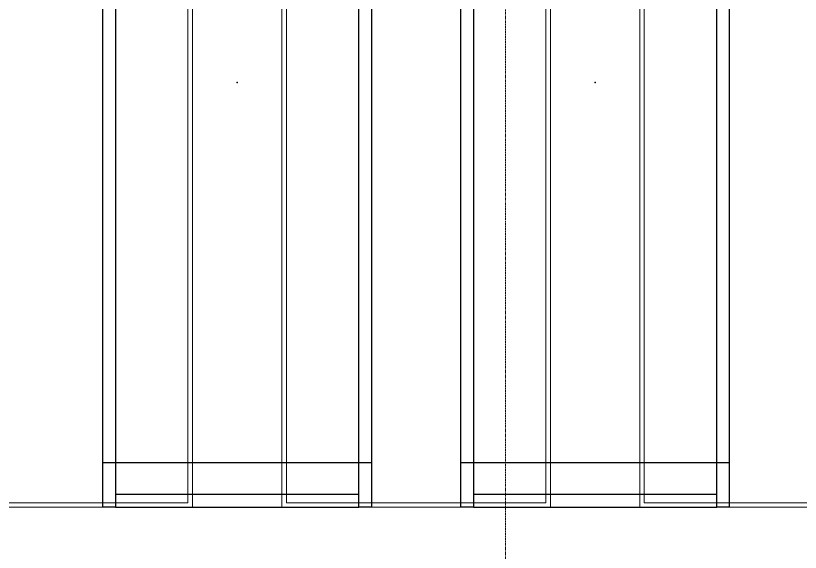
# Model space of a CAD drawing. Header units: millimetres. Extents: x 813027 to 1148939, y -931049 to -10.
# Drawn here: x 976692 to 977569, y -111810 to -111210 of the extents above; entities that cross this region are included whole.
import ezdxf

# ---------------------------------------------------------------- set-up
doc = ezdxf.new("R2010")
doc.units = ezdxf.units.MM
doc.linetypes.add('DPA_Grid _ Level 500', pattern=[5.5, 2.75, -0.75, 1.25, -0.75])
doc.layers.add('A-GLAZ-CURT', color=2, linetype='Continuous', lineweight=9)
doc.layers.add('S-GRID', color=251, linetype='Continuous', lineweight=9)
doc.layers.add('A11_ALU.SOLID SHEET', color=7, linetype='Continuous')

# ---------------------------------------------------------------- blocks, each defined once
blk = doc.blocks.new('DPA_CP_Metal Ceiling Panel - Vertical Panel with Gap-23421632-4160 - LOWER PLATFORM LEVEL - REFLECTED CEILING GENERAL PLAN')
at = {"layer": 'A-GLAZ-CURT'}
for p, q in [((966196.33, -111761.78), (966196.33, -110786.78)), ((966196.33, -110786.78), (966496.33, -110786.78)), ((966196.33, -111761.78), (966196.33, -110786.78)), ((966196.33, -110786.78), (966496.33, -110786.78)), ((966496.33, -110786.78), (966196.33, -110786.78)), ((966196.33, -110786.78), (966196.33, -111761.78)), ((966496.33, -110786.78), (966196.33, -110786.78)), ((966196.33, -110786.78), (966196.33, -111761.78)), ((966196.33, -111761.78), (966196.33, -110786.78)), ((966196.33, -110786.78), (966496.33, -110786.78)), ((966496.33, -111761.78), (966496.33, -110786.78)), ((966496.33, -110786.78), (966496.33, -111761.78)), ((966496.33, -111761.78), (966496.33, -110786.78)), ((966496.33, -111761.78), (966496.33, -110786.78)), ((966496.33, -110786.78), (966496.33, -111761.78)), ((966201.33, -111756.78), (966201.33, -110791.78)), ((966201.33, -110791.78), (966491.33, -110791.78)), ((966491.33, -110791.78), (966491.33, -111756.78)), ((966201.33, -111756.78), (966491.33, -111756.78)), ((966196.33, -111761.78), (966496.33, -111761.78)), ((966496.33, -111761.78), (966196.33, -111761.78)), ((966196.33, -111761.78), (966496.33, -111761.78)), ((966196.33, -111761.78), (966496.33, -111761.78)), ((966496.33, -111761.78), (966196.33, -111761.78))]:
    blk.add_line(p, q, dxfattribs=at)
blk = doc.blocks.new('C-2-PP21-AR-4160-01-B_20250829-084021_EXCL')
at = {"layer": 'A-GLAZ-CURT'}
for p in [(-1036696.33, 105341.78), (-1036296.33, 105341.78), (-1035896.33, 105341.78)]:
    blk.add_blockref('DPA_CP_Metal Ceiling Panel - Vertical Panel with Gap-23421632-4160 - LOWER PLATFORM LEVEL - REFLECTED CEILING GENERAL PLAN', p, dxfattribs=at)
blk = doc.blocks.new('*U565')
for p, q in [((-425.3, 850), (-425.3, 1150)), ((-425.3, 450), (-425.3, 750))]:
    blk.add_line(p, q)
for p in [(0, 1000), (0, 600)]:
    blk.add_point(p)
at = {"layer": 'A11_ALU.SOLID SHEET', "color": 0}
for points in [[(-475, 1150), (475, 1150), (475, 1136), (-475, 1136)], [(-475, 864), (-461, 864), (-461, 1136), (-475, 1136)], [(-475, 864), (475, 864), (475, 850), (-475, 850)], [(-475, 750), (475, 750), (475, 736), (-475, 736)], [(-475, 464), (-461, 464), (-461, 736), (-475, 736)], [(-475, 464), (475, 464), (475, 450), (-475, 450)]]:
    blk.add_lwpolyline(points, close=True, dxfattribs=at)
blk = doc.blocks.new('C-2-PP21-AR-4160-01-B_20250829-084416_NEWCL')
at = {"rotation": 90}
blk.add_blockref('*U565', (-69150, -5945), dxfattribs=at)

msp = doc.modelspace()

# ---------------------------------------------------------------- linework, layer by layer
at = {"layer": 'S-GRID', "linetype": 'DPA_Grid _ Level 500'}
msp.add_line((977240, -191381.66), (977240, -15135.41), dxfattribs=at)

# ---------------------------------------------------------------- block references
msp.add_blockref('C-2-PP21-AR-4160-01-B_20250829-084021_EXCL', (1047090, -105340))

# ---------------------------------------------------------------- next in the draw order: block references
msp.add_blockref('C-2-PP21-AR-4160-01-B_20250829-084416_NEWCL', (1047090, -105340))

doc.saveas('drawing.dxf')
